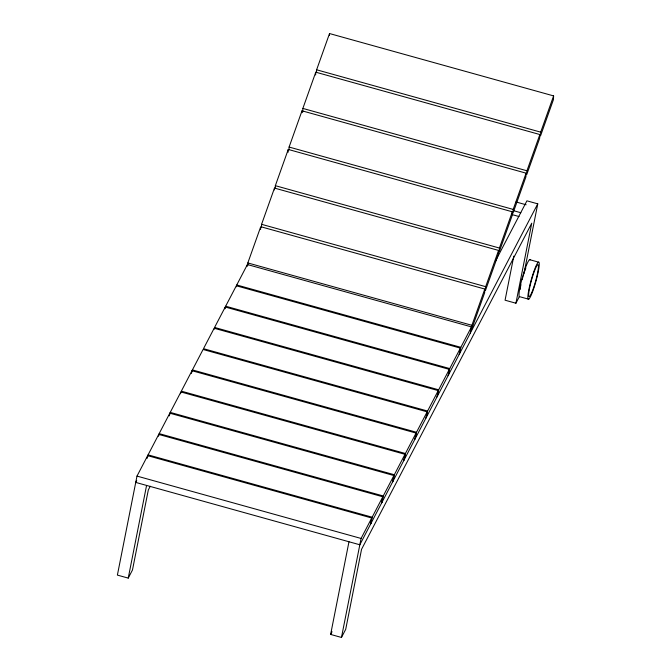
<?xml version="1.0" encoding="UTF-8"?>
<svg xmlns="http://www.w3.org/2000/svg" width="671" height="671" viewBox="0 0 671 671"><rect width="100%" height="100%" fill="white"/><g stroke="black" fill="none" stroke-linecap="round" stroke-linejoin="round"><path stroke-width="1.01" d="M247.691 265.75L247.825 262.948L260.734 226.706L484.814 289.058L484.638 292.791L471.73 329.033L471.906 325.301L484.814 289.058M260.6 229.507L260.692 227.637M261.455 227.117L261.581 224.315L274.489 188.073L498.57 250.426L498.394 254.166L485.485 290.4L485.661 286.668L498.57 250.426M274.405 189.943L274.489 188.073M275.211 188.484L275.345 185.682L288.253 149.44L512.334 211.801L512.158 215.534L499.249 251.776L499.425 248.044L512.334 211.801M288.119 152.242L288.253 149.44M288.975 149.851L289.1 147.05L302.009 110.807L526.089 173.168L525.913 176.901L513.005 213.143L513.181 209.411L526.089 173.168M301.925 112.678L302.009 110.807M302.688 112.158L302.864 108.425L315.773 72.183L539.853 134.536L539.677 138.268L526.769 174.51L526.945 170.778L539.853 134.536M315.638 74.984L315.773 72.183M316.486 72.594L316.62 69.792L329.528 33.55L553.609 95.903L553.432 99.644L540.524 135.886L540.7 132.145L553.609 95.903M329.444 35.42L329.528 33.55M370.484 524.336L371.742 518.012L147.662 455.659L136.993 476.091L117.391 575.097L128.236 578.108L132.472 569.998L148.316 489.964L150.254 486.249M147.125 458.368L147.662 455.659M147.721 456.666L148.073 454.863L158.742 434.422L382.822 496.783L381.573 503.107M128.236 578.108L146.58 485.435M158.381 436.234L158.742 434.422M158.801 435.429L159.161 433.625L169.822 413.193L393.902 475.546L392.652 481.87M169.285 415.903L169.822 413.193M169.889 414.192L170.241 412.388L180.91 391.956L404.99 454.309L403.741 460.633M180.549 393.76L180.91 391.956M191.453 373.428L191.99 370.719L416.07 433.072L414.821 439.396M192.049 371.726L192.409 369.922L203.078 349.482L427.159 411.843L425.9 418.167M214.217 329.251L214.577 327.448L225.246 307.016L449.327 369.369L448.069 375.693M224.886 308.819L225.246 307.016M225.305 308.023L225.657 306.211L236.326 285.779L460.407 348.132L459.157 354.456M236.385 286.785L236.746 284.974L247.406 264.542L471.487 326.903L470.237 333.227M247.054 266.353L247.406 264.542M513.81 256.087L505.07 300.205L515.915 303.225L531.759 223.191L361.552 549.306L345.708 629.331L341.472 637.45L330.627 634.43L348.979 541.757M341.472 637.45L361.073 538.452L371.742 518.012M370.904 523.539L372.153 517.215L382.822 496.783M381.992 502.302L383.242 495.978L393.902 475.546M393.072 481.065L394.322 474.741L404.99 454.309M404.152 459.836L405.41 453.512L416.07 433.072M415.24 438.599L416.49 432.275L427.159 411.843M426.32 417.362L427.578 411.038L438.238 390.606L214.158 328.253L203.498 348.685L427.578 411.038M436.989 396.93L438.238 390.606M437.408 396.125L438.658 389.801L449.327 369.369M448.488 374.896L449.738 368.572L460.407 348.132M459.576 353.659L460.826 347.335L471.487 326.903M524.051 273.105L537.765 203.85L526.92 200.83L495.441 261.145M191.99 370.719L181.329 391.151L405.41 453.512M136.708 480.562L135.743 482.415L359.824 544.777L537.765 203.85M330.627 634.43L332.044 631.73M515.915 303.225L519.413 296.523M316.62 69.792L540.7 132.145M302.864 108.425L526.945 170.778M516.066 201.979L526.139 204.781M289.1 147.05L513.181 209.411M513.793 210.761L520.839 212.724M511.981 214.569L519.027 216.532M275.345 185.682L499.425 248.044M529.57 259.652L538.394 262.109M261.581 224.315L485.661 286.668M528.714 299.216L519.899 296.758A19.325 2.458 -74.4 0 1 522.382 277.484A19.325 2.458 -74.4 0 1 530.182 259.845M247.825 262.948L471.906 325.301M236.746 284.974L460.826 347.335M225.657 306.211L449.738 368.572M214.577 327.448L438.658 389.801M192.409 369.922L416.49 432.275M170.241 412.388L394.322 474.741M159.161 433.625L383.242 495.978M148.073 454.863L372.153 517.215M136.993 476.091L361.073 538.452M520.084 289.587A16.607 2.114 -74.4 0 1 520.419 287.456M520.579 286.584A16.607 2.114 -74.4 0 1 520.948 284.722M522.147 279.681A16.607 2.114 -74.4 0 1 523.07 276.335M523.313 275.504A16.607 2.114 -74.4 0 1 524.252 272.476M524.571 271.512A16.607 2.114 -74.4 0 1 525.846 267.981M532.262 292.564A19.325 2.458 -74.4 0 0 539.006 262.294A19.325 2.458 -74.4 0 0 529.394 287.121A19.325 2.458 -74.4 0 0 532.262 292.564M532.438 290.887A16.607 2.114 -74.4 0 0 538.234 264.886A16.607 2.114 -74.4 0 0 529.981 286.207A16.607 2.114 -74.4 0 0 532.438 290.887"/></g></svg>
